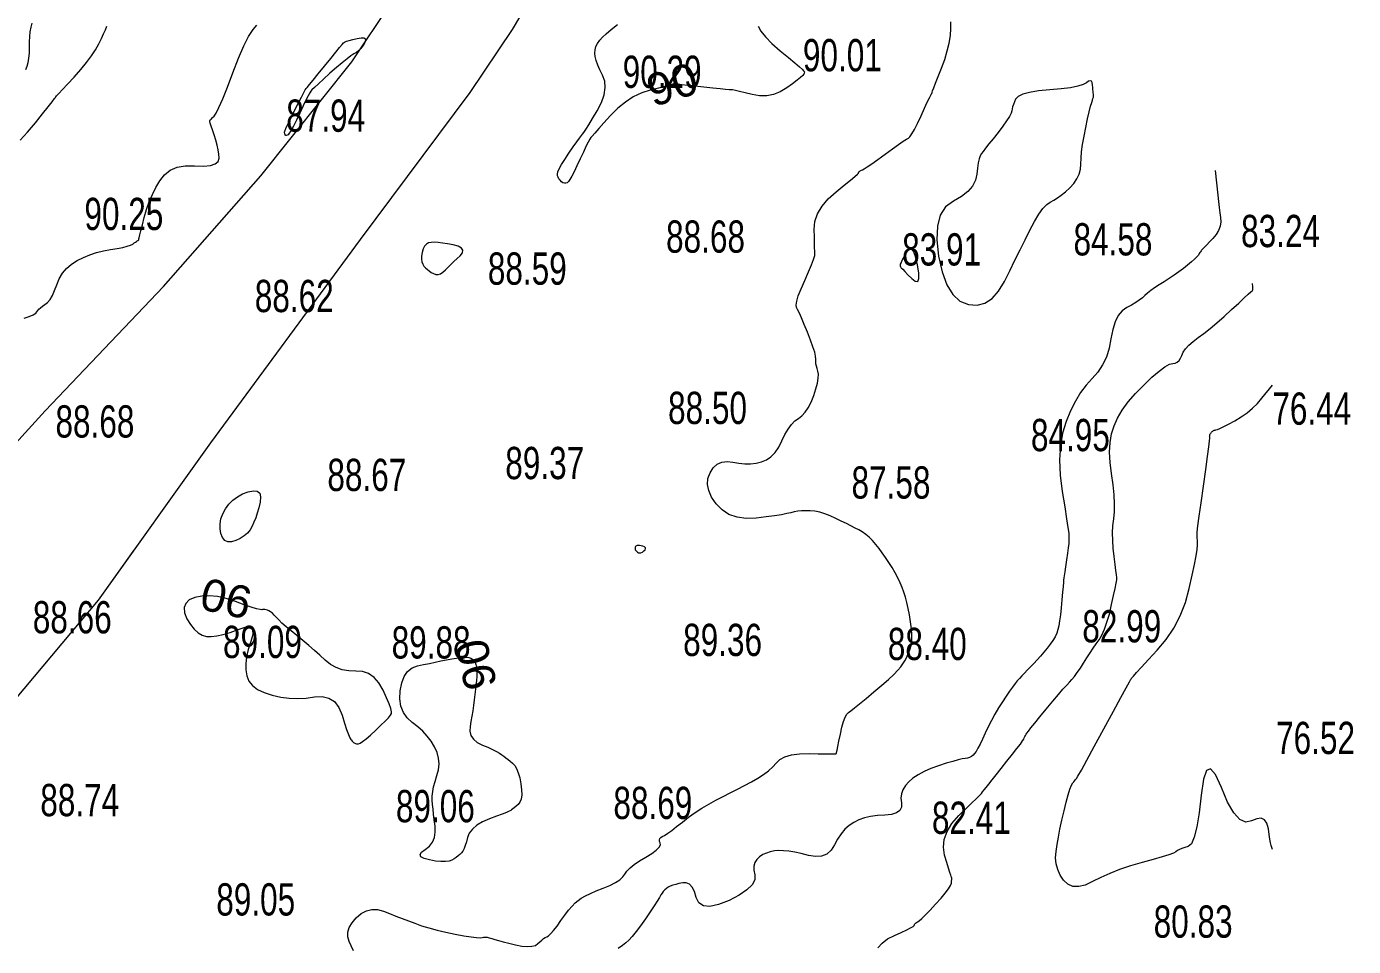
# Model space of a CAD drawing. Header units: metres. Extents: x 431726 to 434411, y 2469261 to 2472412.
# Drawn here: x 433496.6 to 433661.2, y 2471795.8 to 2471909.9 of the extents above; entities that cross this region are included whole.
import ezdxf
from ezdxf.enums import TextEntityAlignment as Align

# ---------------------------------------------------------------- set-up
doc = ezdxf.new("R2010")
doc.units = ezdxf.units.M
doc.header["$MEASUREMENT"] = 0
for name, color, linetype, lineweight in [('CAO DO', 8, 'Continuous', 18), ('duong nhua-ks', 8, 'Continuous', 18), ('MH_DongMuc', 8, 'Continuous', 18), ('MH_DongMuc_Con', 8, 'Continuous', 18)]:
    doc.layers.add(name, color=color, linetype=linetype, lineweight=lineweight)
doc.styles.get("Standard").update_dxf_attribs({"font": 'arial.ttf'})

msp = doc.modelspace()

# ---------------------------------------------------------------- linework, layer by layer
at = {"layer": 'duong nhua-ks', "color": 8, "lineweight": 0}
for points in [[(433368.33, 2471556.01), (433362.87, 2471564.74), (433357.7, 2471576.06), (433353.59, 2471590.62), (433351.42, 2471603.51), (433351.04, 2471615.11), (433352.76, 2471628.58), (433355.38, 2471640.64), (433357.55, 2471646.91), (433364.81, 2471658.81), (433379.7, 2471682.97), (433394.74, 2471705.12), (433412.62, 2471728.84), (433427.36, 2471748.89), (433443.82, 2471767.89), (433457.22, 2471781.68), (433469.72, 2471794.85), (433488.35, 2471818.26), (433505.56, 2471838.7), (433519.47, 2471858.22), (433538.03, 2471883.43), (433551.65, 2471901.7), (433556.9, 2471909.5), (433562.65, 2471919.21)], [(433279.23, 2471625.59), (433293.35, 2471635.18), (433311.92, 2471649.87), (433331.01, 2471667.22), (433349.58, 2471686.45), (433369.7, 2471706.2), (433396.39, 2471734.57), (433409.85, 2471750.52), (433423.6, 2471766.84), (433429.29, 2471774.81), (433442.06, 2471792.73), (433453.25, 2471808.58), (433465.72, 2471823.36), (433482.51, 2471844.12), (433498.96, 2471862.2), (433513.62, 2471877.63), (433525.68, 2471891.33), (433536.97, 2471905.48), (433541.88, 2471912.86)], [(433368.33, 2471556.01), (433362.87, 2471564.74), (433357.7, 2471576.06), (433353.59, 2471590.62), (433351.42, 2471603.51), (433351.04, 2471615.11), (433352.76, 2471628.58), (433355.38, 2471640.64), (433357.55, 2471646.91), (433364.81, 2471658.81), (433379.7, 2471682.97), (433394.74, 2471705.12), (433412.62, 2471728.84), (433427.36, 2471748.89), (433443.82, 2471767.89), (433457.22, 2471781.68), (433469.72, 2471794.85), (433488.35, 2471818.26), (433505.56, 2471838.7), (433510.07, 2471845.03)]]:
    msp.add_lwpolyline(points, dxfattribs=at)
at = {"layer": 'MH_DongMuc', "color": 8, "lineweight": 0, "elevation": 90}
for points in [[(433496.34, 2471873.7), (433496.98, 2471873.91), (433497.46, 2471874.11), (433497.77, 2471874.3), (433497.92, 2471874.47), (433498.02, 2471874.63), (433498.17, 2471874.81), (433498.37, 2471874.99), (433498.62, 2471875.18), (433498.92, 2471875.38), (433499.24, 2471875.64), (433499.55, 2471876.01), (433499.84, 2471876.5), (433500.12, 2471877.11), (433500.38, 2471877.83), (433500.68, 2471878.58), (433501.09, 2471879.25), (433501.6, 2471879.85), (433502.21, 2471880.38), (433502.92, 2471880.83), (433503.7, 2471881.22), (433504.5, 2471881.55), (433505.33, 2471881.83), (433506.18, 2471882.04), (433507.06, 2471882.2), (433507.89, 2471882.33), (433508.58, 2471882.46), (433509.12, 2471882.6), (433509.53, 2471882.74), (433509.8, 2471882.88), (433509.99, 2471883.02), (433510.14, 2471883.13), (433510.27, 2471883.21), (433510.37, 2471883.27), (433510.44, 2471883.31), (433510.49, 2471883.33), (433510.53, 2471883.36), (433510.56, 2471883.4), (433510.57, 2471883.45), (433510.57, 2471883.51), (433510.6, 2471883.67), (433510.68, 2471884.01), (433510.81, 2471884.54), (433511, 2471885.26), (433511.24, 2471886.17), (433511.53, 2471887.15), (433511.86, 2471888.1), (433512.25, 2471889.01), (433512.68, 2471889.89), (433513.15, 2471890.74), (433513.73, 2471891.48), (433514.44, 2471892.03), (433515.31, 2471892.4), (433516.31, 2471892.59), (433517.47, 2471892.6), (433518.57, 2471892.56), (433519.43, 2471892.64), (433520.03, 2471892.83), (433520.39, 2471893.14), (433520.51, 2471893.55), (433520.47, 2471894.05), (433520.4, 2471894.58), (433520.27, 2471895.15), (433520.11, 2471895.77), (433519.9, 2471896.42), (433519.69, 2471897.04), (433519.53, 2471897.52), (433519.42, 2471897.87), (433519.36, 2471898.1), (433519.35, 2471898.19), (433519.39, 2471898.24), (433519.46, 2471898.32), (433519.56, 2471898.43), (433519.71, 2471898.57), (433519.89, 2471898.74), (433520.14, 2471899.11), (433520.5, 2471899.83), (433520.97, 2471900.91), (433521.54, 2471902.35), (433522.22, 2471904.14), (433522.92, 2471905.95), (433523.57, 2471907.45), (433524.17, 2471908.63), (433524.72, 2471909.5), (433525.21, 2471910.05)], [(433576.7, 2471902.69), (433576.34, 2471902.57), (433575.77, 2471902.42), (433574.99, 2471902.21), (433573.99, 2471901.96), (433572.92, 2471901.62), (433571.88, 2471901.13), (433570.89, 2471900.5), (433569.94, 2471899.73), (433569.04, 2471898.82), (433568.24, 2471897.92), (433567.6, 2471897.2), (433567.11, 2471896.65), (433566.78, 2471896.28), (433566.6, 2471896.08), (433566.47, 2471895.88), (433566.28, 2471895.52), (433566.01, 2471894.99), (433565.69, 2471894.3), (433565.29, 2471893.44), (433564.89, 2471892.57), (433564.54, 2471891.85), (433564.25, 2471891.29), (433564.02, 2471890.89), (433563.84, 2471890.63), (433563.68, 2471890.49), (433563.51, 2471890.42), (433563.34, 2471890.42), (433563.16, 2471890.49), (433562.96, 2471890.62), (433562.79, 2471890.79), (433562.65, 2471890.97), (433562.55, 2471891.16), (433562.49, 2471891.35), (433562.46, 2471891.55), (433562.52, 2471891.82), (433562.69, 2471892.21), (433562.98, 2471892.74), (433563.38, 2471893.39), (433563.9, 2471894.17), (433564.44, 2471894.94), (433564.87, 2471895.56), (433565.21, 2471896.03), (433565.45, 2471896.34), (433565.59, 2471896.51), (433565.74, 2471896.7), (433566, 2471897.08), (433566.36, 2471897.66), (433566.83, 2471898.44), (433567.41, 2471899.42), (433567.94, 2471900.46), (433568.27, 2471901.41), (433568.4, 2471902.29), (433568.33, 2471903.1), (433568.06, 2471903.82), (433567.72, 2471904.48), (433567.46, 2471905.09), (433567.27, 2471905.64), (433567.15, 2471906.14), (433567.11, 2471906.58), (433567.14, 2471906.99), (433567.25, 2471907.39), (433567.44, 2471907.78), (433567.71, 2471908.16), (433568.06, 2471908.54), (433568.53, 2471908.96), (433569.15, 2471909.49), (433569.93, 2471910.13)], [(433587.35, 2471909.9), (433587.7, 2471909.28), (433588.27, 2471908.57), (433589.07, 2471907.76), (433590.1, 2471906.87), (433591.13, 2471906.02), (433591.93, 2471905.35), (433592.5, 2471904.86), (433592.84, 2471904.55), (433592.96, 2471904.43), (433592.97, 2471904.39), (433592.98, 2471904.36), (433593.01, 2471904.33), (433593.04, 2471904.31), (433593.08, 2471904.29), (433593.12, 2471904.26), (433593.13, 2471904.21), (433593.12, 2471904.15), (433593.08, 2471904.06), (433593.03, 2471903.96), (433592.89, 2471903.81), (433592.6, 2471903.56), (433592.18, 2471903.21), (433591.61, 2471902.77), (433590.9, 2471902.24), (433590.11, 2471901.75), (433589.28, 2471901.42), (433588.42, 2471901.25), (433587.53, 2471901.25), (433586.61, 2471901.42), (433585.75, 2471901.64), (433585.06, 2471901.81), (433584.54, 2471901.93), (433584.18, 2471902), (433583.99, 2471902.01), (433583.76, 2471902.02), (433583.32, 2471902.05), (433582.64, 2471902.12), (433581.74, 2471902.21), (433580.61, 2471902.33), (433579.49, 2471902.46), (433578.58, 2471902.57), (433577.91, 2471902.65), (433577.46, 2471902.72), (433577.24, 2471902.77), (433577.13, 2471902.8), (433577.04, 2471902.81), (433576.96, 2471902.81), (433576.9, 2471902.79), (433576.85, 2471902.75), (433576.7, 2471902.69)], [(433521.39, 2471838.92), (433520.3, 2471839.16), (433519.29, 2471839.26), (433518.37, 2471839.22), (433517.51, 2471839.04), (433516.82, 2471838.73), (433516.38, 2471838.31), (433516.18, 2471837.79), (433516.23, 2471837.15), (433516.53, 2471836.41), (433516.96, 2471835.68), (433517.42, 2471835.1), (433517.9, 2471834.66), (433518.41, 2471834.37), (433518.95, 2471834.22), (433519.55, 2471834.2), (433520.24, 2471834.27), (433521.02, 2471834.44), (433521.89, 2471834.71), (433522.86, 2471835.08), (433523.73, 2471835.36), (433524.32, 2471835.35), (433524.64, 2471835.05), (433524.68, 2471834.46), (433524.45, 2471833.59), (433524.13, 2471832.6), (433523.92, 2471831.68), (433523.82, 2471830.83), (433523.83, 2471830.05), (433523.96, 2471829.33), (433524.22, 2471828.68), (433524.67, 2471828.12), (433525.29, 2471827.64), (433526.1, 2471827.24), (433527.09, 2471826.92), (433528.16, 2471826.69), (433529.22, 2471826.55), (433530.27, 2471826.51), (433531.31, 2471826.56), (433532.34, 2471826.7), (433533.3, 2471826.76), (433534.12, 2471826.57), (433534.81, 2471826.12), (433535.35, 2471825.41), (433535.76, 2471824.45), (433536.07, 2471823.46), (433536.33, 2471822.66), (433536.55, 2471822.06), (433536.71, 2471821.65), (433536.83, 2471821.44), (433536.92, 2471821.33), (433537.01, 2471821.23), (433537.09, 2471821.14), (433537.17, 2471821.07), (433537.25, 2471821), (433537.33, 2471820.95), (433537.43, 2471820.91), (433537.54, 2471820.89), (433537.66, 2471820.88), (433537.8, 2471820.88), (433538, 2471820.96), (433538.31, 2471821.16), (433538.74, 2471821.5), (433539.28, 2471821.97), (433539.94, 2471822.58), (433540.59, 2471823.19), (433541.11, 2471823.71), (433541.5, 2471824.12), (433541.76, 2471824.43), (433541.89, 2471824.63), (433541.9, 2471824.87), (433541.8, 2471825.28), (433541.59, 2471825.86), (433541.28, 2471826.61), (433540.85, 2471827.53), (433540.33, 2471828.44), (433539.73, 2471829.13), (433539.05, 2471829.6), (433538.29, 2471829.87), (433537.45, 2471829.92), (433536.6, 2471829.93), (433535.79, 2471830.07), (433535.04, 2471830.34), (433534.33, 2471830.74), (433533.67, 2471831.27), (433533.02, 2471831.87), (433532.34, 2471832.47), (433531.64, 2471833.08), (433530.91, 2471833.69), (433530.16, 2471834.31), (433529.44, 2471834.89), (433528.83, 2471835.41), (433528.31, 2471835.86), (433527.91, 2471836.26), (433527.6, 2471836.58), (433527.35, 2471836.85), (433527.12, 2471837.08), (433526.9, 2471837.26), (433526.7, 2471837.39), (433526.51, 2471837.47), (433526.34, 2471837.52), (433526.18, 2471837.55), (433526.04, 2471837.56), (433525.91, 2471837.55), (433525.81, 2471837.52), (433525.6, 2471837.53), (433525.16, 2471837.64), (433524.51, 2471837.84), (433523.64, 2471838.14), (433522.55, 2471838.54), (433521.39, 2471838.92)], [(433552.36, 2471830.72), (433552.43, 2471830.41), (433552.47, 2471830.06), (433552.48, 2471829.66), (433552.46, 2471829.23), (433552.42, 2471828.75), (433552.37, 2471828.22), (433552.3, 2471827.65), (433552.23, 2471827.02), (433552.15, 2471826.35), (433552.06, 2471825.66), (433551.96, 2471824.98), (433551.86, 2471824.32), (433551.75, 2471823.67), (433551.64, 2471823.04), (433551.61, 2471822.45), (433551.75, 2471821.92), (433552.05, 2471821.46), (433552.52, 2471821.07), (433553.16, 2471820.74), (433553.84, 2471820.46), (433554.41, 2471820.2), (433554.9, 2471819.95), (433555.28, 2471819.73), (433555.57, 2471819.54), (433555.82, 2471819.34), (433556.07, 2471819.14), (433556.34, 2471818.94), (433556.61, 2471818.72), (433556.9, 2471818.5), (433557.17, 2471818.22), (433557.41, 2471817.82), (433557.62, 2471817.31), (433557.8, 2471816.68), (433557.94, 2471815.93), (433558.03, 2471815.19), (433558.04, 2471814.56), (433557.97, 2471814.04), (433557.82, 2471813.64), (433557.59, 2471813.35), (433557.34, 2471813.14), (433557.12, 2471812.96), (433556.94, 2471812.81), (433556.79, 2471812.7), (433556.68, 2471812.62), (433556.5, 2471812.53), (433556.14, 2471812.38), (433555.62, 2471812.17), (433554.92, 2471811.91), (433554.05, 2471811.58), (433553.18, 2471811.21), (433552.47, 2471810.79), (433551.92, 2471810.32), (433551.54, 2471809.82), (433551.32, 2471809.27), (433551.18, 2471808.74), (433551.04, 2471808.28), (433550.89, 2471807.9), (433550.73, 2471807.59), (433550.56, 2471807.36), (433550.38, 2471807.16), (433550.17, 2471806.98), (433549.93, 2471806.8), (433549.67, 2471806.63), (433549.38, 2471806.47), (433549.03, 2471806.34), (433548.57, 2471806.28), (433548.02, 2471806.28), (433547.36, 2471806.35), (433546.6, 2471806.48), (433545.93, 2471806.66), (433545.54, 2471806.88), (433545.43, 2471807.15), (433545.61, 2471807.45), (433546.06, 2471807.79), (433546.59, 2471808.2), (433546.97, 2471808.69), (433547.22, 2471809.27), (433547.32, 2471809.93), (433547.29, 2471810.68), (433547.2, 2471811.45), (433547.11, 2471812.15), (433547.05, 2471812.79), (433546.99, 2471813.37), (433546.95, 2471813.88), (433546.94, 2471814.4), (433547, 2471814.96), (433547.11, 2471815.57), (433547.29, 2471816.23), (433547.53, 2471816.94), (433547.73, 2471817.68), (433547.8, 2471818.4), (433547.74, 2471819.12), (433547.55, 2471819.83), (433547.22, 2471820.53), (433546.8, 2471821.21), (433546.31, 2471821.85), (433545.76, 2471822.45), (433545.14, 2471823.01), (433544.46, 2471823.54), (433543.83, 2471824.1), (433543.37, 2471824.77), (433543.07, 2471825.56), (433542.94, 2471826.46), (433542.98, 2471827.47), (433543.16, 2471828.45), (433543.46, 2471829.25), (433543.89, 2471829.86), (433544.45, 2471830.3), (433545.13, 2471830.55), (433545.86, 2471830.71), (433546.59, 2471830.87), (433547.3, 2471831.02), (433548.01, 2471831.17), (433548.71, 2471831.31), (433549.36, 2471831.43), (433549.94, 2471831.52), (433550.44, 2471831.59), (433550.85, 2471831.62), (433551.2, 2471831.63), (433551.48, 2471831.6), (433551.73, 2471831.52), (433551.94, 2471831.39), (433552.12, 2471831.22), (433552.25, 2471830.99), (433552.36, 2471830.72)]]:
    msp.add_lwpolyline(points, dxfattribs=at)
at = {"layer": 'MH_DongMuc_Con', "color": 8, "lineweight": 0}
for points, elevation in [([(433537.2, 2471795.19), (433536.89, 2471795.81), (433536.63, 2471796.38), (433536.47, 2471796.94), (433536.48, 2471797.51), (433536.66, 2471798.1), (433537.01, 2471798.7), (433537.53, 2471799.31), (433538.15, 2471799.83), (433538.79, 2471800.17), (433539.47, 2471800.34), (433540.17, 2471800.32), (433540.91, 2471800.12), (433541.66, 2471799.83), (433542.42, 2471799.53), (433543.2, 2471799.23), (433543.98, 2471798.93), (433544.78, 2471798.63), (433545.62, 2471798.33), (433546.54, 2471798.05), (433547.54, 2471797.78), (433548.62, 2471797.53), (433549.78, 2471797.29), (433550.87, 2471797.09), (433551.76, 2471796.95), (433552.43, 2471796.86), (433552.9, 2471796.84), (433553.15, 2471796.87), (433553.32, 2471796.91), (433553.52, 2471796.92), (433553.75, 2471796.89), (433554.02, 2471796.83), (433554.32, 2471796.74), (433554.69, 2471796.62), (433555.17, 2471796.48), (433555.75, 2471796.33), (433556.45, 2471796.15), (433557.26, 2471795.96), (433558.06, 2471795.8), (433558.74, 2471795.74), (433559.3, 2471795.77), (433559.73, 2471795.89), (433560.04, 2471796.1), (433560.29, 2471796.34), (433560.52, 2471796.55), (433560.74, 2471796.72), (433560.95, 2471796.85), (433561.14, 2471796.94), (433561.37, 2471797.08), (433561.65, 2471797.35), (433562, 2471797.75), (433562.42, 2471798.29), (433562.9, 2471798.96), (433563.4, 2471799.65), (433563.86, 2471800.24), (433564.28, 2471800.74), (433564.67, 2471801.15), (433565.03, 2471801.46), (433565.42, 2471801.73), (433565.93, 2471802.02), (433566.55, 2471802.33), (433567.29, 2471802.65), (433568.13, 2471802.99), (433568.96, 2471803.33), (433569.65, 2471803.68), (433570.19, 2471804.03), (433570.59, 2471804.37), (433570.84, 2471804.73), (433571.09, 2471805.09), (433571.47, 2471805.49), (433571.99, 2471805.91), (433572.64, 2471806.36), (433573.42, 2471806.83), (433574.17, 2471807.3), (433574.72, 2471807.71), (433575.08, 2471808.06), (433575.25, 2471808.35), (433575.22, 2471808.59), (433575.13, 2471808.79), (433575.11, 2471808.97), (433575.16, 2471809.13), (433575.28, 2471809.26), (433575.47, 2471809.38), (433575.76, 2471809.53), (433576.15, 2471809.79), (433576.64, 2471810.15), (433577.25, 2471810.62), (433577.96, 2471811.19), (433578.74, 2471811.79), (433579.55, 2471812.36), (433580.38, 2471812.9), (433581.24, 2471813.41), (433582.12, 2471813.89), (433583.02, 2471814.35), (433583.91, 2471814.8), (433584.79, 2471815.26), (433585.66, 2471815.71), (433586.52, 2471816.16), (433587.33, 2471816.61), (433588.04, 2471817.07), (433588.66, 2471817.54), (433589.17, 2471818.02), (433589.58, 2471818.5), (433590.03, 2471818.94), (433590.67, 2471819.27), (433591.49, 2471819.51), (433592.49, 2471819.64), (433593.67, 2471819.68), (433594.82, 2471819.66), (433595.72, 2471819.65), (433596.38, 2471819.64), (433596.78, 2471819.64), (433596.93, 2471819.65), (433596.96, 2471819.65), (433596.98, 2471819.66), (433597, 2471819.66), (433597.02, 2471819.67), (433597.03, 2471819.68), (433597.04, 2471819.69), (433597.05, 2471819.69), (433597.05, 2471819.7), (433597.06, 2471819.7), (433597.06, 2471819.71), (433597.09, 2471819.81), (433597.15, 2471820.09), (433597.25, 2471820.57), (433597.38, 2471821.23), (433597.56, 2471822.08), (433597.75, 2471822.94), (433597.95, 2471823.64), (433598.15, 2471824.18), (433598.35, 2471824.56), (433598.56, 2471824.77), (433598.85, 2471824.98), (433599.31, 2471825.34), (433599.94, 2471825.85), (433600.74, 2471826.51), (433601.71, 2471827.32), (433602.69, 2471828.15), (433603.51, 2471828.88), (433604.18, 2471829.5), (433604.69, 2471830.02), (433605.04, 2471830.43), (433605.3, 2471830.8), (433605.55, 2471831.2), (433605.78, 2471831.63), (433605.98, 2471832.08), (433606.17, 2471832.56), (433606.32, 2471833.09), (433606.4, 2471833.7), (433606.42, 2471834.39), (433606.38, 2471835.17), (433606.27, 2471836.03), (433606.13, 2471836.9), (433605.97, 2471837.69), (433605.81, 2471838.43), (433605.63, 2471839.09), (433605.44, 2471839.68), (433605.23, 2471840.26), (433604.97, 2471840.85), (433604.67, 2471841.46), (433604.34, 2471842.09), (433603.96, 2471842.74), (433603.56, 2471843.39), (433603.15, 2471844), (433602.75, 2471844.57), (433602.35, 2471845.12), (433601.94, 2471845.63), (433601.53, 2471846.09), (433601.12, 2471846.51), (433600.7, 2471846.87), (433600.28, 2471847.17), (433599.85, 2471847.42), (433599.39, 2471847.66), (433598.87, 2471847.92), (433598.3, 2471848.21), (433597.67, 2471848.52), (433596.99, 2471848.85), (433596.29, 2471849.17), (433595.62, 2471849.42), (433594.99, 2471849.61), (433594.38, 2471849.73), (433593.81, 2471849.79), (433593.26, 2471849.8), (433592.75, 2471849.79), (433592.27, 2471849.74), (433591.83, 2471849.66), (433591.42, 2471849.56), (433590.93, 2471849.44), (433590.26, 2471849.31), (433589.4, 2471849.18), (433588.35, 2471849.04), (433587.12, 2471848.89), (433585.86, 2471848.84), (433584.74, 2471848.99), (433583.74, 2471849.35), (433582.88, 2471849.9), (433582.15, 2471850.65), (433581.59, 2471851.49), (433581.24, 2471852.3), (433581.09, 2471853.07), (433581.14, 2471853.81), (433581.4, 2471854.52), (433581.8, 2471855.13), (433582.29, 2471855.56), (433582.85, 2471855.82), (433583.5, 2471855.91), (433584.22, 2471855.83), (433584.98, 2471855.7), (433585.71, 2471855.64), (433586.42, 2471855.64), (433587.1, 2471855.71), (433587.76, 2471855.86), (433588.38, 2471856.1), (433588.95, 2471856.49), (433589.46, 2471857.01), (433589.91, 2471857.67), (433590.31, 2471858.46), (433590.69, 2471859.26), (433591.08, 2471859.94), (433591.49, 2471860.5), (433591.91, 2471860.94), (433592.35, 2471861.25), (433592.79, 2471861.56), (433593.2, 2471862.01), (433593.58, 2471862.58), (433593.93, 2471863.27), (433594.26, 2471864.09), (433594.53, 2471864.92), (433594.72, 2471865.64), (433594.82, 2471866.24), (433594.83, 2471866.73), (433594.76, 2471867.11), (433594.66, 2471867.43), (433594.58, 2471867.74), (433594.53, 2471868.04), (433594.51, 2471868.33), (433594.51, 2471868.61), (433594.48, 2471868.97), (433594.37, 2471869.48), (433594.16, 2471870.15), (433593.87, 2471870.97), (433593.48, 2471871.95), (433593.08, 2471872.91), (433592.75, 2471873.71), (433592.47, 2471874.32), (433592.26, 2471874.76), (433592.11, 2471875.03), (433592.06, 2471875.31), (433592.14, 2471875.78), (433592.34, 2471876.45), (433592.68, 2471877.31), (433593.14, 2471878.37), (433593.61, 2471879.43), (433593.98, 2471880.3), (433594.23, 2471880.97), (433594.37, 2471881.45), (433594.4, 2471881.73), (433594.38, 2471882), (433594.36, 2471882.43), (433594.34, 2471883.03), (433594.33, 2471883.78), (433594.31, 2471884.7), (433594.41, 2471885.68), (433594.74, 2471886.64), (433595.28, 2471887.58), (433596.05, 2471888.49), (433597.04, 2471889.38), (433598.03, 2471890.17), (433598.8, 2471890.8), (433599.36, 2471891.26), (433599.69, 2471891.55), (433599.8, 2471891.67), (433599.81, 2471891.71), (433599.82, 2471891.75), (433599.84, 2471891.79), (433599.87, 2471891.84), (433599.9, 2471891.88), (433599.95, 2471891.92), (433600.01, 2471891.96), (433600.09, 2471892.01), (433600.19, 2471892.05), (433600.3, 2471892.09), (433600.51, 2471892.2), (433600.9, 2471892.45), (433601.46, 2471892.83), (433602.2, 2471893.36), (433603.12, 2471894.03), (433604.03, 2471894.7), (433604.78, 2471895.23), (433605.35, 2471895.63), (433605.76, 2471895.89), (433605.99, 2471896.02), (433606.17, 2471896.18), (433606.42, 2471896.54), (433606.74, 2471897.09), (433607.11, 2471897.84), (433607.56, 2471898.79), (433607.99, 2471899.74), (433608.34, 2471900.48), (433608.59, 2471901.02), (433608.76, 2471901.36), (433608.83, 2471901.49), (433608.86, 2471901.52), (433608.89, 2471901.56), (433608.91, 2471901.61), (433608.92, 2471901.65), (433608.93, 2471901.71), (433608.99, 2471901.87), (433609.13, 2471902.25), (433609.36, 2471902.84), (433609.68, 2471903.66), (433610.09, 2471904.68), (433610.5, 2471905.79), (433610.82, 2471906.84), (433611.06, 2471907.82), (433611.2, 2471908.75), (433611.26, 2471909.62), (433611.26, 2471910.43)], 88), ([(433495.84, 2471895.77), (433496.77, 2471896.76), (433497.73, 2471897.92), (433498.62, 2471899.04), (433499.31, 2471899.92), (433499.8, 2471900.54), (433500.1, 2471900.93), (433500.21, 2471901.06), (433500.22, 2471901.07), (433500.23, 2471901.09), (433500.24, 2471901.1), (433500.25, 2471901.12), (433500.26, 2471901.14), (433500.36, 2471901.26), (433500.63, 2471901.56), (433501.08, 2471902.05), (433501.71, 2471902.73), (433502.52, 2471903.59), (433503.36, 2471904.52), (433504.08, 2471905.4), (433504.7, 2471906.22), (433505.2, 2471906.99), (433505.59, 2471907.7), (433505.91, 2471908.36), (433506.18, 2471908.95), (433506.41, 2471909.47), (433506.59, 2471909.93)], 92), ([(433497.29, 2471910.27), (433497.16, 2471909.77), (433497.06, 2471909.22), (433496.99, 2471908.61), (433496.95, 2471907.95), (433496.95, 2471907.24), (433496.94, 2471906.54), (433496.89, 2471905.92), (433496.81, 2471905.37), (433496.68, 2471904.89), (433496.51, 2471904.48)], 98), ([(433536.86, 2471906.22), (433536.38, 2471905.86), (433535.78, 2471905.38), (433535.08, 2471904.78), (433534.26, 2471904.06), (433533.47, 2471903.34), (433532.83, 2471902.76), (433532.35, 2471902.32), (433532.03, 2471902.01), (433531.87, 2471901.83), (433531.75, 2471901.64), (433531.55, 2471901.27), (433531.28, 2471900.73), (433530.94, 2471900.01), (433530.52, 2471899.12), (433530.1, 2471898.23), (433529.74, 2471897.52), (433529.45, 2471896.98), (433529.22, 2471896.63), (433529.06, 2471896.45), (433528.94, 2471896.37), (433528.85, 2471896.34), (433528.77, 2471896.34), (433528.72, 2471896.37), (433528.69, 2471896.45), (433528.67, 2471896.54), (433528.65, 2471896.61), (433528.64, 2471896.67), (433528.63, 2471896.73), (433528.61, 2471896.76), (433528.65, 2471896.9), (433528.8, 2471897.23), (433529.05, 2471897.77), (433529.41, 2471898.51), (433529.88, 2471899.44), (433530.35, 2471900.38), (433530.73, 2471901.12), (433531.01, 2471901.67), (433531.2, 2471902.01), (433531.3, 2471902.16), (433531.43, 2471902.31), (433531.72, 2471902.66), (433532.18, 2471903.22), (433532.8, 2471903.98), (433533.58, 2471904.95), (433534.36, 2471905.91), (433534.99, 2471906.69), (433535.46, 2471907.27), (433535.78, 2471907.65), (433535.95, 2471907.84), (433536.08, 2471907.94), (433536.32, 2471908.04), (433536.65, 2471908.15), (433537.08, 2471908.27), (433537.62, 2471908.39), (433538.12, 2471908.47), (433538.46, 2471908.45), (433538.65, 2471908.34), (433538.68, 2471908.12), (433538.55, 2471907.81), (433538.34, 2471907.46), (433538.1, 2471907.15), (433537.83, 2471906.88), (433537.55, 2471906.65), (433537.24, 2471906.46), (433536.86, 2471906.22)], 88), ([(433628.79, 2471902.92), (433628.69, 2471903.09), (433628.53, 2471903.14), (433628.32, 2471903.07), (433628.06, 2471902.88), (433627.65, 2471902.66), (433626.99, 2471902.45), (433626.08, 2471902.28), (433624.92, 2471902.13), (433623.52, 2471902.01), (433622.13, 2471901.88), (433621.02, 2471901.7), (433620.17, 2471901.47), (433619.6, 2471901.19), (433619.29, 2471900.86), (433619.14, 2471900.51), (433619.02, 2471900.2), (433618.92, 2471899.91), (433618.86, 2471899.64), (433618.82, 2471899.4), (433618.73, 2471899.12), (433618.52, 2471898.71), (433618.17, 2471898.17), (433617.7, 2471897.51), (433617.11, 2471896.73), (433616.5, 2471895.95), (433615.98, 2471895.3), (433615.57, 2471894.77), (433615.26, 2471894.37), (433615.04, 2471894.1), (433614.89, 2471893.83), (433614.76, 2471893.44), (433614.64, 2471892.94), (433614.55, 2471892.31), (433614.48, 2471891.57), (433614.31, 2471890.79), (433613.94, 2471890.07), (433613.36, 2471889.39), (433612.57, 2471888.77), (433611.57, 2471888.2), (433610.61, 2471887.5), (433609.95, 2471886.46), (433609.59, 2471885.1), (433609.51, 2471883.42), (433609.73, 2471881.4), (433610.17, 2471879.42), (433610.77, 2471877.83), (433611.5, 2471876.63), (433612.39, 2471875.81), (433613.43, 2471875.39), (433614.5, 2471875.32), (433615.47, 2471875.57), (433616.37, 2471876.13), (433617.17, 2471877.02), (433617.89, 2471878.22), (433618.56, 2471879.56), (433619.21, 2471880.87), (433619.84, 2471882.15), (433620.46, 2471883.4), (433621.06, 2471884.61), (433621.64, 2471885.7), (433622.18, 2471886.6), (433622.68, 2471887.29), (433623.15, 2471887.79), (433623.59, 2471888.08), (433624.02, 2471888.31), (433624.47, 2471888.6), (433624.95, 2471888.96), (433625.46, 2471889.38), (433626, 2471889.87), (433626.5, 2471890.4), (433626.88, 2471890.97), (433627.15, 2471891.55), (433627.32, 2471892.17), (433627.37, 2471892.81), (433627.4, 2471893.52), (433627.47, 2471894.33), (433627.59, 2471895.24), (433627.77, 2471896.25), (433627.99, 2471897.36), (433628.22, 2471898.43), (433628.42, 2471899.3), (433628.59, 2471899.98), (433628.72, 2471900.46), (433628.81, 2471900.74), (433628.88, 2471900.92), (433628.93, 2471901.09), (433628.95, 2471901.24), (433628.96, 2471901.37), (433628.94, 2471901.49), (433628.92, 2471901.63), (433628.89, 2471901.81), (433628.87, 2471902.04), (433628.85, 2471902.32), (433628.83, 2471902.63), (433628.79, 2471902.92)], 84), ([(433644.04, 2471891.99), (433644.36, 2471888.93), (433644.45, 2471888.14), (433644.54, 2471887.42), (433644.62, 2471886.77), (433644.7, 2471886.18), (433644.73, 2471885.64), (433644.65, 2471885.1), (433644.46, 2471884.58), (433644.16, 2471884.07), (433643.75, 2471883.58), (433643.33, 2471883.14), (433642.99, 2471882.78), (433642.72, 2471882.5), (433642.54, 2471882.31), (433642.43, 2471882.2), (433642.35, 2471882.13), (433642.28, 2471882.04), (433642.21, 2471881.93), (433642.14, 2471881.82), (433642.07, 2471881.69), (433641.96, 2471881.52), (433641.76, 2471881.3), (433641.46, 2471881.02), (433641.08, 2471880.68), (433640.62, 2471880.28), (433640.09, 2471879.86), (433639.53, 2471879.44), (433638.94, 2471879.03), (433638.33, 2471878.62), (433637.69, 2471878.21), (433637.07, 2471877.81), (433636.52, 2471877.44), (433636.05, 2471877.1), (433635.65, 2471876.78), (433635.33, 2471876.49), (433635.02, 2471876.2), (433634.63, 2471875.91), (433634.18, 2471875.62), (433633.66, 2471875.31), (433633.08, 2471875.01), (433632.51, 2471874.6), (433632.02, 2471874.01), (433631.63, 2471873.24), (433631.33, 2471872.28), (433631.11, 2471871.14), (433630.89, 2471869.96), (433630.54, 2471868.87), (433630.08, 2471867.88), (433629.49, 2471866.99), (433628.79, 2471866.2), (433628.05, 2471865.39), (433627.35, 2471864.46), (433626.7, 2471863.4), (433626.1, 2471862.21), (433625.55, 2471860.89), (433625.11, 2471859.44), (433624.84, 2471857.85), (433624.74, 2471856.11), (433624.82, 2471854.22), (433625.07, 2471852.19), (433625.38, 2471850.29), (433625.61, 2471848.8), (433625.78, 2471847.71), (433625.87, 2471847.02), (433625.9, 2471846.74), (433625.89, 2471846.66), (433625.88, 2471846.58), (433625.89, 2471846.49), (433625.89, 2471846.39), (433625.9, 2471846.28), (433625.9, 2471846.1), (433625.87, 2471845.74), (433625.81, 2471845.22), (433625.72, 2471844.54), (433625.6, 2471843.7), (433625.47, 2471842.86), (433625.38, 2471842.21), (433625.31, 2471841.74), (433625.27, 2471841.47), (433625.25, 2471841.37), (433625.24, 2471841.26), (433625.22, 2471840.95), (433625.17, 2471840.42), (433625.11, 2471839.68), (433625.03, 2471838.73), (433624.94, 2471837.74), (433624.84, 2471836.88), (433624.74, 2471836.14), (433624.63, 2471835.53), (433624.52, 2471835.05), (433624.38, 2471834.62), (433624.18, 2471834.18), (433623.91, 2471833.72), (433623.59, 2471833.24), (433623.21, 2471832.74), (433622.79, 2471832.25), (433622.38, 2471831.77), (433621.96, 2471831.31), (433621.55, 2471830.87), (433621.13, 2471830.44), (433620.73, 2471830.04), (433620.37, 2471829.67), (433620.04, 2471829.32), (433619.75, 2471828.99), (433619.5, 2471828.69), (433619.24, 2471828.36), (433618.92, 2471827.93), (433618.55, 2471827.42), (433618.13, 2471826.8), (433617.65, 2471826.1), (433617.16, 2471825.34), (433616.71, 2471824.57), (433616.28, 2471823.79), (433615.88, 2471823.01), (433615.51, 2471822.21), (433615.18, 2471821.46), (433614.88, 2471820.84), (433614.62, 2471820.33), (433614.4, 2471819.94), (433614.21, 2471819.67), (433614.02, 2471819.47), (433613.81, 2471819.31), (433613.58, 2471819.19), (433613.32, 2471819.11), (433613.03, 2471819.07), (433612.66, 2471819.01), (433612.15, 2471818.89), (433611.49, 2471818.71), (433610.69, 2471818.47), (433609.74, 2471818.17), (433608.78, 2471817.83), (433607.93, 2471817.45), (433607.19, 2471817.06), (433606.55, 2471816.63), (433606.03, 2471816.18), (433605.62, 2471815.7), (433605.32, 2471815.2), (433605.14, 2471814.68), (433605.07, 2471814.13), (433605.12, 2471813.55), (433605.13, 2471813.02), (433604.92, 2471812.61), (433604.51, 2471812.31), (433603.88, 2471812.12), (433603.05, 2471812.04), (433602.15, 2471811.99), (433601.31, 2471811.88), (433600.54, 2471811.7), (433599.85, 2471811.45), (433599.22, 2471811.14), (433598.65, 2471810.76), (433598.12, 2471810.29), (433597.64, 2471809.73), (433597.21, 2471809.08), (433596.82, 2471808.35), (433596.4, 2471807.68), (433595.86, 2471807.22), (433595.22, 2471806.96), (433594.46, 2471806.9), (433593.6, 2471807.05), (433592.71, 2471807.28), (433591.9, 2471807.45), (433591.16, 2471807.57), (433590.5, 2471807.63), (433589.91, 2471807.64), (433589.38, 2471807.6), (433588.87, 2471807.5), (433588.4, 2471807.34), (433587.95, 2471807.14), (433587.53, 2471806.88), (433587.19, 2471806.56), (433586.95, 2471806.17), (433586.83, 2471805.72), (433586.82, 2471805.21), (433586.93, 2471804.64), (433586.93, 2471804.03), (433586.61, 2471803.4), (433585.97, 2471802.77), (433585.02, 2471802.12), (433583.75, 2471801.46), (433582.44, 2471800.94), (433581.38, 2471800.72), (433580.57, 2471800.8), (433580, 2471801.17), (433579.68, 2471801.84), (433579.46, 2471802.56), (433579.18, 2471803.11), (433578.84, 2471803.47), (433578.45, 2471803.65), (433578, 2471803.65), (433577.54, 2471803.56), (433577.14, 2471803.45), (433576.78, 2471803.34), (433576.47, 2471803.22), (433576.21, 2471803.09), (433575.98, 2471802.94), (433575.78, 2471802.77), (433575.6, 2471802.58), (433575.44, 2471802.37), (433575.3, 2471802.14), (433575.13, 2471801.82), (433574.85, 2471801.37), (433574.46, 2471800.79), (433573.98, 2471800.06), (433573.39, 2471799.19), (433572.78, 2471798.33), (433572.23, 2471797.59), (433571.74, 2471796.99), (433571.32, 2471796.53), (433570.96, 2471796.2), (433570.55, 2471795.89), (433569.99, 2471795.5)], 84), ([(433548.85, 2471882.91), (433548.22, 2471883.01), (433547.68, 2471883.07), (433547.21, 2471883.1), (433546.82, 2471883.09), (433546.5, 2471883.02), (433546.22, 2471882.86), (433546, 2471882.61), (433545.83, 2471882.27), (433545.7, 2471881.85), (433545.63, 2471881.4), (433545.62, 2471881.01), (433545.66, 2471880.67), (433545.76, 2471880.37), (433545.92, 2471880.13), (433546.12, 2471879.92), (433546.34, 2471879.72), (433546.57, 2471879.54), (433546.82, 2471879.37), (433547.09, 2471879.21), (433547.37, 2471879.11), (433547.66, 2471879.11), (433547.96, 2471879.2), (433548.27, 2471879.39), (433548.59, 2471879.67), (433548.93, 2471880.01), (433549.27, 2471880.35), (433549.64, 2471880.71), (433550.02, 2471881.07), (433550.41, 2471881.44), (433550.69, 2471881.8), (433550.75, 2471882.11), (433550.58, 2471882.38), (433550.18, 2471882.6), (433549.55, 2471882.77), (433548.85, 2471882.91)], 88), ([(433604.98, 2471880.21), (433604.99, 2471880.15), (433605.01, 2471880.1), (433605.02, 2471880.06), (433605.04, 2471880.02), (433605.11, 2471879.93), (433605.29, 2471879.75), (433605.56, 2471879.46), (433605.93, 2471879.08), (433606.4, 2471878.61), (433606.85, 2471878.26), (433607.15, 2471878.25), (433607.29, 2471878.59), (433607.28, 2471879.27), (433607.12, 2471880.31), (433606.88, 2471881.33), (433606.61, 2471882), (433606.34, 2471882.31), (433606.05, 2471882.27), (433605.74, 2471881.87), (433605.45, 2471881.34), (433605.24, 2471880.92), (433605.08, 2471880.6), (433604.99, 2471880.38), (433604.97, 2471880.27), (433604.98, 2471880.21)], 84), ([(433602.2, 2471795.57), (433602.72, 2471796.16), (433603.41, 2471796.68), (433604.26, 2471797.12), (433605.11, 2471797.49), (433605.78, 2471797.8), (433606.26, 2471798.05), (433606.57, 2471798.24), (433606.69, 2471798.37), (433606.73, 2471798.47), (433606.8, 2471798.56), (433606.89, 2471798.64), (433607, 2471798.72), (433607.13, 2471798.8), (433607.34, 2471798.95), (433607.67, 2471799.24), (433608.11, 2471799.67), (433608.68, 2471800.26), (433609.36, 2471800.98), (433610.04, 2471801.73), (433610.57, 2471802.37), (433610.97, 2471802.89), (433611.21, 2471803.31), (433611.32, 2471803.62), (433611.35, 2471803.85), (433611.36, 2471804.05), (433611.36, 2471804.21), (433611.34, 2471804.33), (433611.31, 2471804.42), (433611.24, 2471804.58), (433611.13, 2471804.92), (433610.96, 2471805.45), (433610.75, 2471806.16), (433610.49, 2471807.06), (433610.33, 2471808.05), (433610.42, 2471809.03), (433610.78, 2471810.02), (433611.39, 2471811), (433612.26, 2471811.99), (433613.16, 2471812.87), (433613.87, 2471813.57), (433614.39, 2471814.08), (433614.72, 2471814.4), (433614.86, 2471814.54), (433614.93, 2471814.61), (433615.04, 2471814.73), (433615.19, 2471814.92), (433615.39, 2471815.17), (433615.64, 2471815.48), (433615.96, 2471815.88), (433616.37, 2471816.41), (433616.89, 2471817.05), (433617.5, 2471817.82), (433618.21, 2471818.72), (433618.91, 2471819.59), (433619.46, 2471820.3), (433619.88, 2471820.86), (433620.15, 2471821.25), (433620.29, 2471821.48), (433620.36, 2471821.63), (433620.43, 2471821.78), (433620.51, 2471821.93), (433620.6, 2471822.08), (433620.69, 2471822.22), (433620.87, 2471822.46), (433621.19, 2471822.87), (433621.67, 2471823.47), (433622.3, 2471824.24), (433623.09, 2471825.2), (433623.9, 2471826.18), (433624.59, 2471827), (433625.16, 2471827.66), (433625.62, 2471828.18), (433625.96, 2471828.54), (433626.26, 2471828.86), (433626.59, 2471829.26), (433626.94, 2471829.73), (433627.32, 2471830.28), (433627.72, 2471830.9), (433628.13, 2471831.55), (433628.53, 2471832.16), (433628.91, 2471832.74), (433629.28, 2471833.29), (433629.64, 2471833.8), (433629.99, 2471834.37), (433630.32, 2471835.1), (433630.62, 2471835.97), (433630.92, 2471836.99), (433631.19, 2471838.16), (433631.43, 2471839.28), (433631.62, 2471840.16), (433631.75, 2471840.81), (433631.83, 2471841.21), (433631.86, 2471841.36), (433631.84, 2471841.5), (433631.8, 2471841.85), (433631.73, 2471842.4), (433631.63, 2471843.15), (433631.51, 2471844.11), (433631.39, 2471845.14), (433631.33, 2471846.12), (433631.32, 2471847.06), (433631.36, 2471847.94), (433631.46, 2471848.78), (433631.54, 2471849.65), (433631.55, 2471850.65), (433631.5, 2471851.77), (433631.37, 2471853.02), (433631.17, 2471854.4), (433631, 2471855.78), (433630.94, 2471857.07), (433631.01, 2471858.26), (433631.19, 2471859.35), (433631.5, 2471860.34), (433631.93, 2471861.3), (433632.52, 2471862.28), (433633.25, 2471863.29), (433634.14, 2471864.33), (433635.17, 2471865.39), (433636.2, 2471866.36), (433637.07, 2471867.11), (433637.79, 2471867.65), (433638.36, 2471867.97), (433638.77, 2471868.08), (433639.08, 2471868.12), (433639.34, 2471868.24), (433639.57, 2471868.44), (433639.75, 2471868.71), (433639.89, 2471869.07), (433640.07, 2471869.48), (433640.36, 2471869.9), (433640.77, 2471870.34), (433641.29, 2471870.8), (433641.93, 2471871.28), (433642.65, 2471871.8), (433643.43, 2471872.41), (433644.26, 2471873.1), (433645.14, 2471873.88), (433646.08, 2471874.75), (433646.95, 2471875.57), (433647.63, 2471876.21), (433648.14, 2471876.68), (433648.47, 2471876.97), (433648.61, 2471877.09), (433648.66, 2471877.13), (433648.69, 2471877.2), (433648.71, 2471877.3), (433648.72, 2471877.42), (433648.71, 2471877.57), (433648.68, 2471877.97)], 82), ([(433651.13, 2471807.79), (433650.97, 2471808.28), (433650.91, 2471808.6), (433650.83, 2471809.06), (433650.74, 2471809.64), (433650.63, 2471810.36), (433650.45, 2471811.03), (433650.16, 2471811.46), (433649.74, 2471811.65), (433649.2, 2471811.6), (433648.54, 2471811.32), (433647.82, 2471811.16), (433647.08, 2471811.49), (433646.33, 2471812.32), (433645.57, 2471813.64), (433644.8, 2471815.46), (433644.08, 2471817.07), (433643.47, 2471817.78), (433642.97, 2471817.6), (433642.58, 2471816.51), (433642.3, 2471814.53), (433642.06, 2471812.32), (433641.78, 2471810.59), (433641.45, 2471809.31), (433641.08, 2471808.5), (433640.67, 2471808.15), (433640.26, 2471808.03), (433639.91, 2471807.9), (433639.61, 2471807.77), (433639.37, 2471807.64), (433639.17, 2471807.5), (433638.87, 2471807.34), (433638.3, 2471807.12), (433637.46, 2471806.85), (433636.36, 2471806.53), (433634.98, 2471806.15), (433633.53, 2471805.74), (433632.19, 2471805.3), (433630.96, 2471804.82), (433629.84, 2471804.32), (433628.83, 2471803.79), (433627.93, 2471803.36), (433627.12, 2471803.17), (433626.4, 2471803.2), (433625.77, 2471803.47), (433625.24, 2471803.97), (433624.82, 2471804.61), (433624.51, 2471805.28), (433624.32, 2471805.99), (433624.25, 2471806.74), (433624.3, 2471807.53), (433624.43, 2471808.38), (433624.59, 2471809.31), (433624.78, 2471810.31), (433625.02, 2471811.4), (433625.29, 2471812.57), (433625.56, 2471813.67), (433625.81, 2471814.57), (433626.03, 2471815.26), (433626.22, 2471815.75), (433626.38, 2471816.03), (433626.52, 2471816.19), (433626.64, 2471816.33), (433626.73, 2471816.45), (433626.8, 2471816.53), (433626.85, 2471816.59), (433627.01, 2471816.88), (433627.44, 2471817.63), (433628.11, 2471818.86), (433629.04, 2471820.57), (433630.23, 2471822.75), (433631.42, 2471824.92), (433632.34, 2471826.62), (433633, 2471827.84), (433633.41, 2471828.57), (433633.55, 2471828.83), (433633.56, 2471828.86), (433633.59, 2471828.89), (433633.62, 2471828.94), (433633.67, 2471829.01), (433633.72, 2471829.09), (433633.9, 2471829.29), (433634.29, 2471829.73), (433634.92, 2471830.41), (433635.77, 2471831.33), (433636.84, 2471832.49), (433637.95, 2471833.82), (433638.91, 2471835.25), (433639.7, 2471836.78), (433640.34, 2471838.41), (433640.82, 2471840.15), (433641.18, 2471841.79), (433641.46, 2471843.15), (433641.66, 2471844.22), (433641.79, 2471845.01), (433641.83, 2471845.51), (433641.83, 2471845.84), (433641.83, 2471846.14), (433641.82, 2471846.39), (433641.81, 2471846.6), (433641.79, 2471846.78), (433641.81, 2471847.14), (433641.89, 2471847.93), (433642.05, 2471849.14), (433642.28, 2471850.78), (433642.58, 2471852.84), (433642.88, 2471854.9), (433643.1, 2471856.53), (433643.26, 2471857.72), (433643.35, 2471858.48), (433643.37, 2471858.8), (433643.36, 2471858.91), (433643.35, 2471859), (433643.36, 2471859.09), (433643.37, 2471859.17), (433643.39, 2471859.24), (433643.42, 2471859.31), (433643.47, 2471859.39), (433643.52, 2471859.46), (433643.59, 2471859.54), (433643.66, 2471859.62), (433643.75, 2471859.69), (433643.84, 2471859.75), (433643.93, 2471859.78), (433644.03, 2471859.81), (433644.13, 2471859.82), (433644.31, 2471859.86), (433644.63, 2471860), (433645.09, 2471860.23), (433645.7, 2471860.55), (433646.46, 2471860.97), (433647.26, 2471861.44), (433647.99, 2471861.96), (433648.67, 2471862.52), (433649.29, 2471863.12), (433649.84, 2471863.75), (433651.15, 2471865.39)], 78), ([(433524.78, 2471852.28), (433525.25, 2471852.22), (433525.55, 2471851.97), (433525.66, 2471851.52), (433525.59, 2471850.88), (433525.43, 2471850.17), (433525.25, 2471849.52), (433525.05, 2471848.92), (433524.84, 2471848.37), (433524.62, 2471847.87), (433524.35, 2471847.42), (433524.02, 2471847.02), (433523.61, 2471846.67), (433523.14, 2471846.36), (433522.6, 2471846.1), (433522.06, 2471845.94), (433521.61, 2471845.95), (433521.24, 2471846.13), (433520.95, 2471846.47), (433520.74, 2471846.98), (433520.63, 2471847.57), (433520.63, 2471848.17), (433520.74, 2471848.78), (433520.96, 2471849.4), (433521.29, 2471850.02), (433521.72, 2471850.61), (433522.21, 2471851.11), (433522.78, 2471851.54), (433523.42, 2471851.89), (433524.13, 2471852.15), (433524.78, 2471852.28)], 88), ([(433572.1, 2471845.05), (433572.13, 2471844.96), (433572.19, 2471844.87), (433572.27, 2471844.77), (433572.38, 2471844.67), (433572.51, 2471844.59), (433572.66, 2471844.56), (433572.82, 2471844.59), (433573, 2471844.67), (433573.19, 2471844.81), (433573.35, 2471844.96), (433573.41, 2471845.1), (433573.39, 2471845.21), (433573.27, 2471845.31), (433573.07, 2471845.39), (433572.84, 2471845.46), (433572.64, 2471845.49), (433572.48, 2471845.5), (433572.36, 2471845.49), (433572.27, 2471845.46), (433572.21, 2471845.41), (433572.16, 2471845.35), (433572.12, 2471845.29), (433572.1, 2471845.21), (433572.09, 2471845.14), (433572.1, 2471845.05)], 88)]:
    msp.add_lwpolyline(points, dxfattribs=dict(at, elevation=elevation))

# ---------------------------------------------------------------- texts
at = {"layer": 'CAO DO', "color": 8, "lineweight": 0, "width": 0.7}
for s, p in [('90.01', (433592.91, 2471904.31, 90.01)), ('90.29', (433570.56, 2471902.25, 90.29)), ('87.94', (433528.84, 2471896.81, 87.94)), ('90.25', (433503.81, 2471884.62, 90.25)), ('88.68', (433575.94, 2471881.81, 88.68)), ('83.24', (433647.25, 2471882.5, 83.24)), ('83.91', (433605.22, 2471880.22, 83.91)), ('84.58', (433626.47, 2471881.47, 84.58)), ('88.59', (433553.84, 2471877.84, 88.59)), ('88.62', (433524.94, 2471874.44, 88.61)), ('88.50', (433576.19, 2471860.56, 88.5)), ('76.44', (433651.12, 2471860.47, 76.44)), ('88.68', (433500.22, 2471858.88, 88.68)), ('84.95', (433621.19, 2471857.19, 84.95)), ('89.37', (433556, 2471853.72, 89.36)), ('88.67', (433533.94, 2471852.25, 88.67)), ('87.58', (433598.94, 2471851.31, 87.58)), ('88.66', (433497.41, 2471834.59, 88.66)), ('82.99', (433627.56, 2471833.47, 82.99)), ('89.09', (433521, 2471831.53, 89.09)), ('89.88', (433541.91, 2471831.47, 89.88)), ('89.36', (433578.06, 2471831.78, 89.36)), ('88.40', (433603.44, 2471831.28, 88.4)), ('76.52', (433651.59, 2471819.62, 76.52)), ('88.74', (433498.34, 2471811.91, 88.74)), ('89.06', (433542.44, 2471811.16, 89.06)), ('88.69', (433569.41, 2471811.56, 88.69)), ('82.41', (433608.91, 2471809.72, 82.41)), ('89.05', (433520.16, 2471799.59, 89.05)), ('80.83', (433636.41, 2471796.84, 80.83))]:
    msp.add_text(s, height=4, dxfattribs=at).set_placement(p)
at = {"layer": 'MH_DongMuc', "color": 8, "lineweight": 0}
for rotation, p in [(17.3278, (433576.7, 2471902.69, 90)), (167.5854, (433521.39, 2471838.92, 90)), (103.292, (433552.36, 2471830.72, 90))]:
    msp.add_text('90', height=4, rotation=rotation, dxfattribs=at).set_placement(p, align=Align.MIDDLE)

doc.saveas('drawing.dxf')
